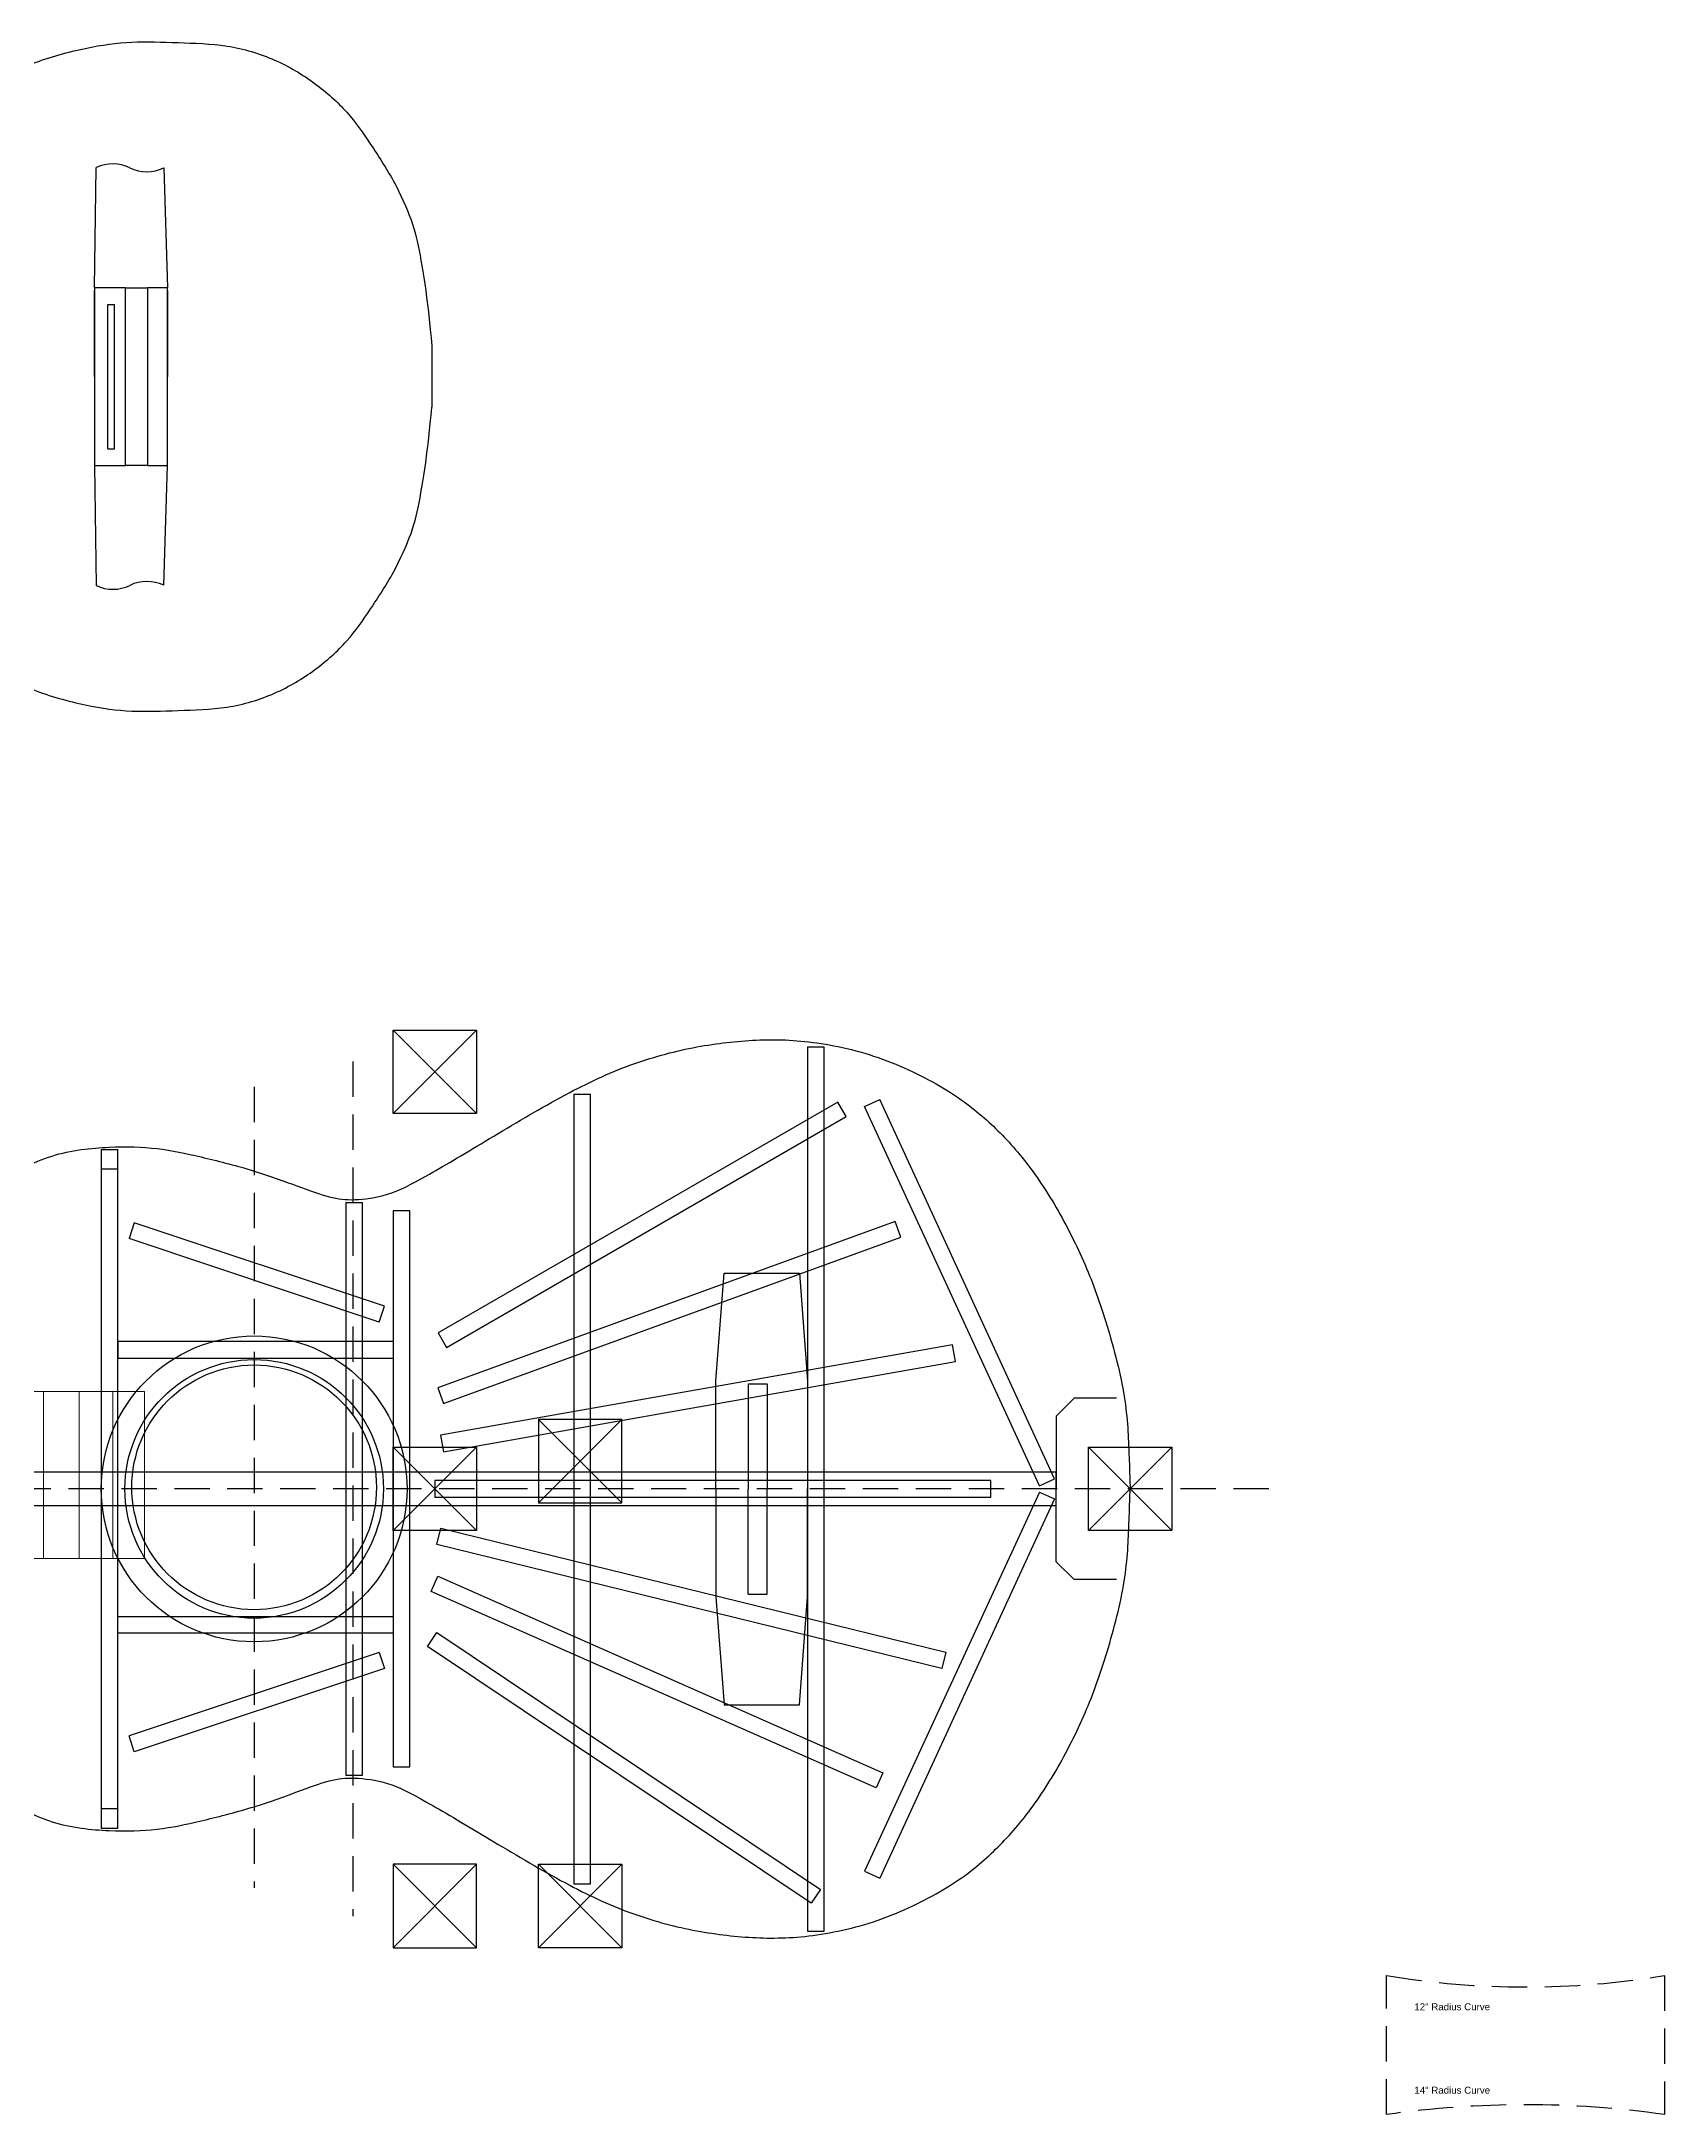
# Model space of a CAD drawing. Header units: millimetres. Extents: x -200 to 1500, y -1015 to 1075.
# Drawn here: x 416 to 1000, y 175 to 921 of the extents above; entities that cross this region are included whole.
import ezdxf

# ---------------------------------------------------------------- set-up
doc = ezdxf.new("R2010")
doc.units = ezdxf.units.MM
doc.linetypes.add('DASHED', pattern=[19.05, 12.7, -6.35])
doc.layers.get('0').update_dxf_attribs({"linetype": 'CONTINUOUS', "lineweight": 25, "true_color": 0x000000})
for name, color, linetype, lineweight, true_color in [('bracing_back', 54, 'CONTINUOUS', 25, 0x808000), ('bracing_top', 94, 'CONTINUOUS', 25, 0x008000), ('dimensions', 5, 'DASHED', 25, 0x0000ff), ('frets', 7, 'CONTINUOUS', 13, 0x000000), ('guides', 252, 'CONTINUOUS', 25, 0xa0a0a4)]:
    doc.layers.add(name, color=color, linetype=linetype, lineweight=lineweight, true_color=true_color)
doc.styles.add('textstyle2', font='')
doc.styles.add('textstyle3', font='')
doc.styles.get('textstyle2').set_extended_font_data('Arial')
doc.styles.get('textstyle3').set_extended_font_data('Arial')

msp = doc.modelspace()

# ---------------------------------------------------------------- linework, layer by layer
for p, q in [((435.22, 831.95), (435.9, 875.16)), ((460.15, 875.04), (461.55, 831.95)), ((446.39, 831.95), (435.21, 831.95)), ((435.21, 831.95), (435.21, 768.05)), ((435.21, 800), (435.21, 830.99)), ((446.39, 768.05), (446.39, 831.95)), ((446.39, 831.95), (454.36, 831.95)), ((461.55, 831.95), (454.36, 831.95)), ((454.36, 831.95), (454.36, 768.05)), ((461.55, 768.05), (461.55, 831.95)), ((461.55, 830.99), (461.55, 800)), ((440, 774.04), (440, 825.96)), ((440, 825.96), (442.4, 825.96)), ((442.4, 774.04), (442.4, 825.96)), ((556.61, 811), (556.61, 789)), ((435.21, 800), (435.21, 769.01)), ((461.55, 769.01), (461.55, 800)), ((435.21, 768.05), (446.39, 768.05)), ((435.22, 768.05), (435.9, 724.84)), ((440, 774.04), (442.4, 774.04)), ((454.36, 768.05), (446.39, 768.05)), ((454.36, 768.05), (461.55, 768.05)), ((460.15, 724.96), (461.55, 768.05)), ((658.8, 438.8), (661.71, 477.61)), ((661.71, 477.61), (688.87, 477.61)), ((688.87, 477.61), (691.78, 438.8)), ((658.8, 400), (658.8, 438.8)), ((670.44, 437.83), (670.44, 400)), ((670.44, 437.83), (677.23, 437.83)), ((677.23, 437.83), (677.23, 400)), ((691.78, 438.8), (691.78, 400)), ((787.64, 432.62), (781.22, 426.19)), ((802.85, 432.62), (787.64, 432.62)), ((781.22, 426.19), (781.22, 400)), ((658.8, 400), (658.8, 361.2)), ((670.44, 362.17), (670.44, 400)), ((677.23, 362.17), (677.23, 400)), ((691.78, 361.2), (691.78, 400)), ((781.22, 373.81), (781.22, 400)), ((787.64, 367.38), (781.22, 373.81)), ((802.85, 367.38), (787.64, 367.38)), ((658.8, 361.2), (661.71, 322.39)), ((670.44, 362.17), (677.23, 362.17)), ((688.87, 322.39), (691.78, 361.2)), ((661.71, 322.39), (688.87, 322.39))]:
    msp.add_line(p, q)
for centre, radius in [((492.69, 400), 55), ((492.69, 400), 46.5), ((492.69, 400.56), 44)]:
    msp.add_circle(centre, radius)
for centre, start, end in [((441.86, 862.49), 64.07189, 115.18122), ((454.11, 887.68), 244.07189, 295.51945), ((441.86, 737.51), 244.81878, 295.92811), ((454.11, 712.32), 64.48055, 115.92811)]:
    msp.add_arc(centre, 14.01, start, end)
for points in [[(200, 831.68), (200.78, 839.37), (203.16, 848.81), (206.36, 855.94), (212.91, 867.88), (220.71, 877.78), (232.86, 887.84), (245.76, 895.72), (262.78, 898.41), (279.55, 897.85), (291.3, 895.26), (301.83, 892.86), (312.1, 888.34), (322.97, 883.01), (334.42, 881.52), (347.11, 880.91), (364.62, 884.85), (381.81, 895.59), (396.48, 904.28), (412.41, 913.15), (432.68, 918.58), (448.59, 920.77), (465.1, 920.02), (483.01, 919.67), (500.57, 914.42), (514.87, 905.73), (526.64, 895.23), (534.42, 883.82), (543.11, 870.61), (549.82, 855.71), (552.27, 844.81), (555.17, 826.88), (556.61, 811), (556.61, 811)], [(200, 768.32), (200.78, 760.63), (203.16, 751.19), (206.36, 744.06), (212.91, 732.12), (220.71, 722.22), (232.86, 712.16), (245.76, 704.28), (262.78, 701.59), (279.55, 702.15), (291.3, 704.74), (301.83, 707.14), (312.1, 711.66), (322.97, 716.99), (334.42, 718.48), (347.11, 719.09), (364.62, 715.15), (381.81, 704.41), (396.48, 695.72), (412.41, 686.85), (432.68, 681.42), (448.59, 679.23), (465.1, 679.98), (483.01, 680.33), (500.57, 685.58), (514.87, 694.27), (526.64, 704.77), (534.42, 716.18), (543.11, 729.39), (549.82, 744.29), (552.27, 755.19), (555.17, 773.12), (556.61, 789), (556.61, 789)], [(357.64, 428.54), (359.11, 437.49), (361.25, 448.7), (366.06, 464.4), (373.86, 479.86), (383.87, 494.88), (399.72, 510.31), (419.74, 521.15), (441.27, 523.32), (458.17, 522.83), (472.88, 519.6), (491.9, 514.9), (509.01, 508.64), (520.27, 504.47), (528.19, 503.64), (540.63, 505.13), (553.16, 511.51), (574.91, 524.49), (602.03, 540.76), (624.97, 552.02), (647.91, 558.7), (669.6, 561.62), (689.82, 561.76), (715.53, 556.83), (741.07, 544.78), (755.54, 533.71), (768.18, 520.95), (780.69, 503.01), (791.54, 481.74), (799.05, 461.3), (806.46, 433.51), (807.4, 412.93), (807.8, 400), (807.8, 400)], [(357.64, 371.46), (359.11, 362.51), (361.25, 351.3), (366.06, 335.6), (373.86, 320.14), (383.87, 305.12), (399.72, 289.69), (419.74, 278.85), (441.27, 276.68), (458.17, 277.17), (472.88, 280.4), (491.9, 285.1), (509.01, 291.36), (520.27, 295.53), (528.19, 296.36), (540.63, 294.87), (553.16, 288.49), (574.91, 275.51), (602.03, 259.24), (624.97, 247.98), (647.91, 241.3), (669.6, 238.38), (689.82, 238.24), (715.53, 243.17), (741.07, 255.22), (755.54, 266.29), (768.18, 279.05), (780.69, 296.99), (791.54, 318.26), (799.05, 338.7), (806.46, 366.49), (807.4, 387.07), (807.8, 400), (807.8, 400)]]:
    msp.add_open_spline(points, degree=3)
at = {"layer": 'bracing_back'}
for p, q in [((691.69, 559), (691.69, 241)), ((691.69, 559), (697.69, 559)), ((697.69, 241), (697.69, 559)), ((607.69, 542), (607.69, 258)), ((607.69, 542), (613.69, 542)), ((613.69, 258), (613.69, 542)), ((437.69, 522), (437.69, 278)), ((437.69, 522), (443.69, 522)), ((443.69, 278), (443.69, 522)), ((525.69, 503), (525.69, 297)), ((525.69, 503), (531.69, 503)), ((531.69, 297), (531.69, 503)), ((781.22, 406), (389.69, 406)), ((781.22, 394), (781.22, 406)), ((389.69, 394), (781.22, 394)), ((525.69, 297), (531.69, 297)), ((437.69, 278), (443.69, 278)), ((607.69, 258), (613.69, 258)), ((691.69, 241), (697.69, 241))]:
    msp.add_line(p, q, dxfattribs=at)
at = {"layer": 'bracing_top'}
for p, q in [((702.61, 539.1), (558.85, 456.1)), ((705.61, 533.9), (702.61, 539.1)), ((712.24, 537.49), (717.69, 540)), ((775.17, 401.13), (712.24, 537.49)), ((780.62, 403.64), (717.69, 540)), ((561.85, 450.9), (705.61, 533.9)), ((443.69, 515), (437.69, 515)), ((437.69, 515), (437.69, 285)), ((443.69, 285), (443.69, 515)), ((548.69, 500), (542.69, 500)), ((542.69, 500), (542.69, 300)), ((548.69, 300), (548.69, 500)), ((449.58, 495.69), (447.69, 490)), ((539.58, 465.69), (449.58, 495.69)), ((723.2, 496.19), (558.75, 436.34)), ((725.25, 490.55), (723.2, 496.19)), ((537.69, 460), (447.69, 490)), ((560.8, 430.7), (725.25, 490.55)), ((537.69, 460), (539.58, 465.69)), ((558.85, 456.1), (561.85, 450.9)), ((542.69, 453), (443.69, 453)), ((443.69, 453), (443.69, 447)), ((743.9, 451.75), (559.74, 419.28)), ((744.94, 445.84), (743.9, 451.75)), ((443.69, 447), (542.69, 447)), ((560.78, 413.37), (744.94, 445.84)), ((558.75, 436.34), (560.8, 430.7)), ((559.74, 419.28), (560.78, 413.37)), ((757.69, 403), (557.69, 403)), ((557.69, 403), (557.69, 397)), ((757.69, 397), (757.69, 403)), ((775.17, 401.13), (780.62, 403.64)), ((557.69, 397), (757.69, 397)), ((775.17, 398.87), (712.24, 262.51)), ((780.62, 396.36), (717.69, 260)), ((775.17, 398.87), (780.62, 396.36)), ((558.43, 380.03), (559.86, 385.86)), ((559.86, 385.86), (741.46, 341.23)), ((740.03, 335.4), (558.43, 380.03)), ((556.31, 363.07), (558.74, 368.56)), ((558.74, 368.56), (718.84, 297.92)), ((716.42, 292.43), (556.31, 363.07)), ((443.69, 354.13), (542.69, 354.13)), ((443.69, 348.13), (443.69, 354.13)), ((542.69, 348.13), (443.69, 348.13)), ((555.1, 343.35), (558.44, 348.34)), ((693.03, 250.99), (555.1, 343.35)), ((558.44, 348.34), (696.37, 255.97)), ((537.69, 341.13), (447.69, 311.13)), ((537.69, 341.13), (539.58, 335.43)), ((741.46, 341.23), (740.03, 335.4)), ((539.58, 335.43), (449.58, 305.43)), ((449.58, 305.43), (447.69, 311.13)), ((542.69, 300), (548.69, 300)), ((718.84, 297.92), (716.42, 292.43)), ((437.69, 285), (443.69, 285)), ((712.24, 262.51), (717.69, 260)), ((696.37, 255.97), (693.03, 250.99))]:
    msp.add_line(p, q, dxfattribs=at)
at = {"layer": 'dimensions'}
for p, q in [((528.19, 553.64), (528.19, 246.36)), ((492.69, 544.56), (492.69, 256.56)), ((857.69, 400), (327.69, 400)), ((900, 175), (900, 225)), ((1000, 225), (1000, 175))]:
    msp.add_line(p, q, dxfattribs=at)
for centre, radius, start, end in [((950, 525.87), 305, 260.56466, 279.43534), ((950, -177.47), 356, 81.92615, 98.07385)]:
    msp.add_arc(centre, radius, start, end, dxfattribs=at)
at = {"layer": 'frets'}
for p, q in [((-10, 435), (453.24, 435)), ((416.96, 375), (416.96, 435)), ((429.76, 375), (429.76, 435)), ((441.84, 375), (441.84, 435)), ((453.24, 375), (453.24, 435)), ((-10, 375), (453.24, 375))]:
    msp.add_line(p, q, dxfattribs=at)
at = {"layer": 'guides'}
for p, q in [((542.69, 565), (572.69, 535)), ((572.69, 565), (542.69, 535)), ((542.69, 535), (542.69, 565)), ((542.69, 565), (572.69, 565)), ((572.69, 565), (572.69, 535)), ((572.69, 535), (542.69, 535)), ((595, 425), (595, 395)), ((625, 425), (595, 425)), ((595, 395), (625, 425)), ((625, 395), (595, 425)), ((625, 395), (625, 425)), ((542.69, 415), (572.69, 385)), ((572.69, 415), (542.69, 385)), ((542.69, 385), (542.69, 415)), ((542.69, 415), (572.69, 415)), ((572.69, 415), (572.69, 385)), ((792.8, 415), (822.8, 385)), ((822.8, 415), (792.8, 385)), ((792.8, 385), (792.8, 415)), ((792.8, 415), (822.8, 415)), ((822.8, 415), (822.8, 385)), ((595, 395), (625, 395)), ((572.69, 385), (542.69, 385)), ((822.8, 385), (792.8, 385)), ((542.69, 235), (572.69, 265)), ((572.69, 235), (542.69, 265)), ((542.69, 265), (542.69, 235)), ((572.69, 265), (542.69, 265)), ((572.69, 235), (572.69, 265)), ((595, 265), (625, 235)), ((625, 265), (595, 235)), ((595, 235), (595, 265)), ((595, 265), (625, 265)), ((625, 265), (625, 235)), ((542.69, 235), (572.69, 235)), ((625, 235), (595, 235))]:
    msp.add_line(p, q, dxfattribs=at)

# ---------------------------------------------------------------- texts
at = {"layer": 'dimensions', "char_height": 2.5, "attachment_point": 1}
for s, insert, style in [('12" Radius Curve', (910, 215), 'textstyle3'), ('14" Radius Curve', (910, 185), 'textstyle2')]:
    msp.add_mtext(s, dxfattribs=dict(at, insert=insert, style=style))

doc.saveas('drawing.dxf')
